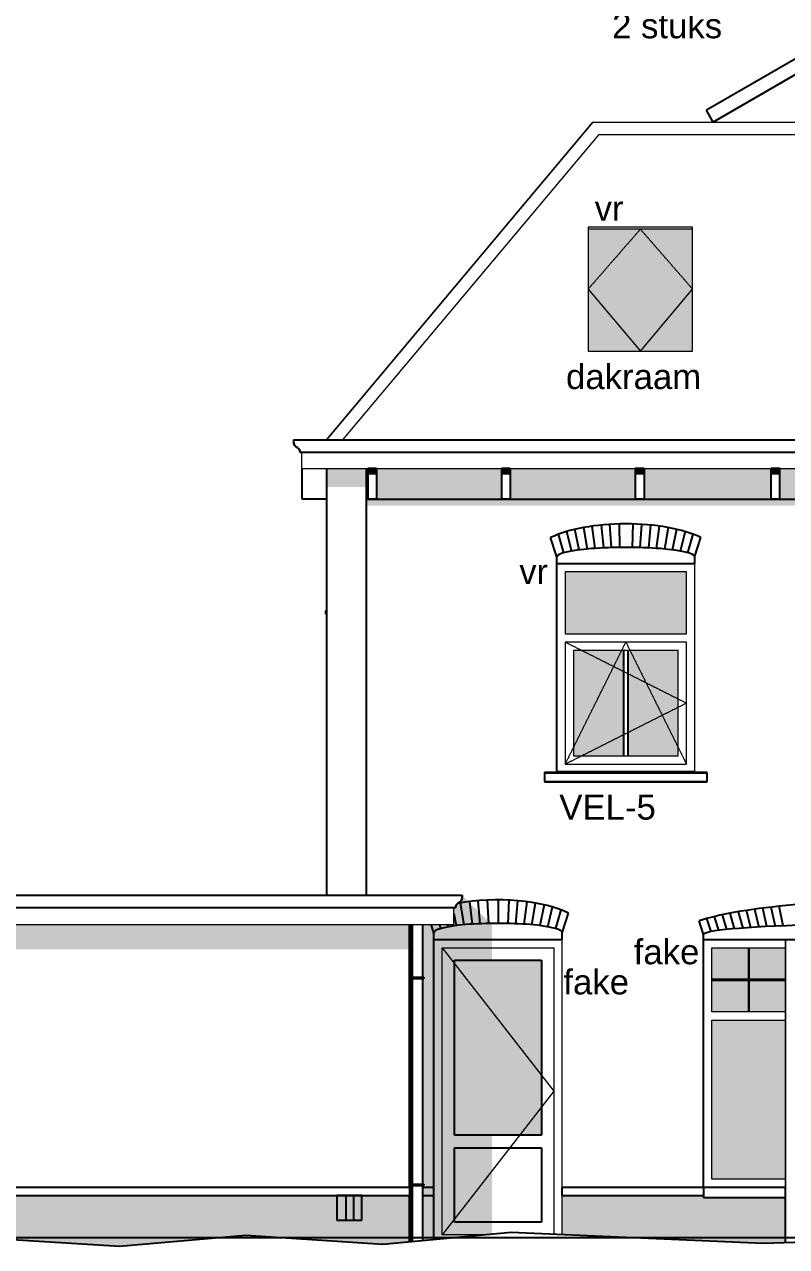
# Model space of a CAD drawing. Header units: millimetres. Extents: x 0 to 59350, y 0 to 29700.
# Drawn here: x 32243 to 35308, y 22266 to 27182 of the extents above; entities that cross this region are included whole.
import ezdxf

# ---------------------------------------------------------------- set-up
doc = ezdxf.new("R2010")
doc.units = ezdxf.units.MM
doc.linetypes.add('PUNKT2_S9', pattern=[1, 0, -1])
doc.linetypes.add('VERDECKT2_S2', pattern=[2.7, 2, -0.7])
doc.layers.add('Standard', color=7, linetype='Continuous', lineweight=25)
doc.styles.add('ARIAL', font='arial.ttf')

msp = doc.modelspace()

# ---------------------------------------------------------------- hatches: boundary and pattern name
at = {"layer": 'Standard', "linetype": 'PUNKT2_S9', "lineweight": 25}
for color, points in [(251, [(34930.5, 25868.5), (34930.5, 26358.4), (34510.5, 26358.4), (34510.5, 25868.5)]), (250, [(33459.5, 25396.4), (33459.5, 25321.4), (33619.5, 25321.4), (33619.5, 25396.4)]), (250, [(33619.5, 25272.9), (36899.5, 25272.9), (36899.5, 25396.4), (36894.5, 25396.4), (36894.5, 25273.4), (36859.5, 25273.4), (36859.5, 25396.4), (36356.8, 25396.4), (36356.8, 25273.4), (36321.8, 25273.4), (36321.8, 25396.4), (35819.1, 25396.4), (35819.1, 25273.4), (35784.1, 25273.4), (35784.1, 25396.4), (35281.4, 25396.4), (35281.4, 25273.4), (35246.4, 25273.4), (35246.4, 25396.4), (34735, 25396.4), (34735, 25273.4), (34700, 25273.4), (34700, 25396.4), (34197.3, 25396.4), (34197.3, 25273.4), (34162.3, 25273.4), (34162.3, 25396.4), (33659.5, 25396.4), (33659.5, 25273.4), (33624.5, 25273.4), (33624.5, 25396.4), (33619.5, 25396.4)]), (250, [(33659.5, 25396.4), (33624.5, 25396.4), (33624.5, 25371.4), (33659.5, 25371.4)]), (250, [(33659.5, 25272.9), (34162.3, 25272.9), (34162.3, 25396.4), (33659.5, 25396.4)]), (250, [(34162.3, 25396.4), (34162.3, 25371.4), (34197.3, 25371.4), (34197.3, 25396.4)]), (250, [(34735, 25396.4), (34700, 25396.4), (34700, 25371.4), (34735, 25371.4)]), (250, [(35246.4, 25371.4), (35281.4, 25371.4), (35281.4, 25396.4), (35246.4, 25396.4)]), (250, [(33619.5, 25246.4), (36899.5, 25246.4), (36899.5, 25272.9), (33619.5, 25272.9)]), (253, [(34418, 24731.4), (34906, 24731.4), (34906, 24979.9), (34418, 24979.9)]), (253, [(34654.5, 24239.9), (34654.5, 24664.4), (34451.5, 24664.4), (34451.5, 24239.9)]), (253, [(34872.5, 24239.9), (34872.5, 24664.4), (34669.5, 24664.4), (34669.5, 24239.9)]), (250, [(33844.6, 23344.2), (33844.6, 22508.8), (33849.8, 22508.8), (33849.8, 22503.6), (33844.6, 22503.6), (33844.6, 22289.5), (34123.6, 22315.8), (34123.6, 23559.4), (34003.1, 23679.9), (34003.1, 23669.9), (34003.1, 23669.6), (34003.1, 23668.7), (34003.1, 23668), (34003, 23667.2), (34002.9, 23666.5), (34002.7, 23665.7), (34002.6, 23664.9), (34002.4, 23664.2), (34002.2, 23663.5), (34002, 23662.7), (34001.7, 23662), (34001.4, 23661.3), (34001.1, 23660.6), (34000.8, 23659.9), (34000.4, 23659.2), (34000, 23658.5), (33999.6, 23657.9), (33999.2, 23657.2), (33998.8, 23656.6), (33998.3, 23656), (33997.8, 23655.4), (33997.3, 23654.8), (33996.8, 23654.2), (33996.3, 23653.7), (33995.7, 23653.1), (33995.1, 23652.6), (33994.5, 23652.1), (33993.9, 23651.7), (33993.3, 23651.2), (33992.6, 23650.8), (33992, 23650.4), (33991.3, 23650), (33990.6, 23649.7), (33989.4, 23649.1), (33988.8, 23648.7), (33988.2, 23648.4), (33987.5, 23648), (33986.9, 23647.5), (33986.2, 23647.1), (33985.6, 23646.6), (33985, 23646.1), (33984.4, 23645.6), (33983.4, 23644.5), (33982.8, 23643.9), (33982.3, 23643.4), (33981.8, 23642.8), (33980.9, 23641.5), (33980.5, 23640.9), (33980.1, 23640.2), (33979.4, 23638.8), (33979.1, 23638.1), (33978.5, 23636.7), (33978.1, 23635.6), (33977.7, 23634.1), (33977.4, 23632.6), (33977.3, 23631.3), (33977.2, 23630.7), (33977.2, 23630.3), (33977.2, 23630), (33977.1, 23628.9), (33969.6, 23628.9), (33969.6, 23562.4), (33844.6, 23562.4), (33844.6, 23349.4), (33849.8, 23349.4), (33849.8, 23344.2)]), (250, [(31794.6, 23562.4), (31794.6, 23462.4), (33794.6, 23462.4), (33794.6, 23562.4)]), (250, [(33794.6, 22503.4), (33804.6, 22503.4), (33804.6, 22503.6), (33799.6, 22503.6), (33799.6, 22508.8), (33804.6, 22508.8), (33804.6, 23344.2), (33799.6, 23344.2), (33799.6, 23349.4), (33804.6, 23349.4), (33804.6, 23562.4), (33794.6, 23562.4)]), (253, [(35155, 23340.2), (35155, 23467.9), (35008, 23467.9), (35008, 23340.2)]), (253, [(35304.5, 23340.2), (35304.5, 23467.9), (35157.5, 23467.9), (35157.5, 23340.2)]), (253, [(34323, 23417.9), (34123.6, 23417.9), (34123.6, 22713.9), (34323, 22713.9)]), (253, [(35155, 23209.9), (35155, 23337.7), (35008, 23337.7), (35008, 23209.9)]), (253, [(35304.5, 23209.9), (35304.5, 23337.7), (35157.5, 23337.7), (35157.5, 23209.9)]), (253, [(35008, 22536.9), (35304.5, 22536.9), (35304.5, 23176.4), (35008, 23176.4)]), (250, [(33134.3, 22310.8), (33684.6, 22274.4), (33804.6, 22285.8), (33804.6, 22471.9), (31794.6, 22471.9), (31794.6, 22279.1), (32129.4, 22297.9), (32625.2, 22266.4)]), (250, [(33795.6, 22471.9), (33804.6, 22471.9), (33804.6, 22503.4), (33795.6, 22503.4)]), (250, [(35214.6, 22278.9), (35304.5, 22281.7), (35304.5, 22463.4), (34974.5, 22463.4), (34974.5, 22471.9), (34406.5, 22471.9), (34406.5, 22314.1)])]:
    msp.add_hatch(color=color, dxfattribs=at).paths.add_polyline_path(points)

# ---------------------------------------------------------------- linework, layer by layer
at = {"layer": 'Standard', "color": 5, "linetype": 'Continuous', "lineweight": -3}
for p, q in [((35461.2, 27111.5), (34985.9, 26837.1)), ((35489.3, 27064.2), (35013.4, 26789.4)), ((35013.4, 26789.4), (34985.9, 26837.1)), ((33326, 25511.4), (33326, 25501.4)), ((33326, 25511.4), (37193, 25511.4)), ((33326, 25511.4), (33326, 25501.4)), ((33326, 25501.4), (33326.1, 25501.1)), ((33326.1, 25501.1), (33326, 25501.4)), ((33326.1, 25501.1), (33326.1, 25500.2)), ((33326.1, 25500.2), (33326.1, 25501.1)), ((33326.1, 25500.2), (33326.1, 25499.5)), ((33326.1, 25499.5), (33326.1, 25500.2)), ((33326.1, 25499.5), (33326.2, 25498.7)), ((33326.2, 25498.7), (33326.1, 25499.5)), ((33326.2, 25498.7), (33326.3, 25498)), ((33326.3, 25498), (33326.2, 25498.7)), ((33326.3, 25498), (33326.4, 25497.2)), ((33326.4, 25497.2), (33326.3, 25498)), ((33326.4, 25497.2), (33326.6, 25496.4)), ((33326.6, 25496.4), (33326.4, 25497.2)), ((33326.6, 25496.4), (33326.8, 25495.7)), ((33326.8, 25495.7), (33326.6, 25496.4)), ((33326.8, 25495.7), (33327, 25495)), ((33327, 25495), (33326.8, 25495.7)), ((33327, 25495), (33327.2, 25494.2)), ((33327.2, 25494.2), (33327, 25495)), ((33327.2, 25494.2), (33327.5, 25493.5)), ((33327.5, 25493.5), (33327.2, 25494.2)), ((33327.5, 25493.5), (33327.8, 25492.8)), ((33327.8, 25492.8), (33327.5, 25493.5)), ((33327.8, 25492.8), (33328.1, 25492.1)), ((33328.1, 25492.1), (33327.8, 25492.8)), ((33328.1, 25492.1), (33328.4, 25491.4)), ((33328.4, 25491.4), (33328.1, 25492.1)), ((33328.4, 25491.4), (33328.8, 25490.7)), ((33328.8, 25490.7), (33328.4, 25491.4)), ((33328.8, 25490.7), (33329.1, 25490)), ((33329.1, 25490), (33328.8, 25490.7)), ((33329.1, 25490), (33329.5, 25489.4)), ((33329.5, 25489.4), (33329.1, 25490)), ((33329.5, 25489.4), (33330, 25488.7)), ((33330, 25488.7), (33329.5, 25489.4)), ((33330, 25488.7), (33330.4, 25488.1)), ((33330.4, 25488.1), (33330, 25488.7)), ((33330.4, 25488.1), (33330.9, 25487.5)), ((33330.9, 25487.5), (33330.4, 25488.1)), ((33330.9, 25487.5), (33331.3, 25486.9)), ((33331.3, 25486.9), (33330.9, 25487.5)), ((33331.3, 25486.9), (33331.9, 25486.3)), ((33331.9, 25486.3), (33331.3, 25486.9)), ((33331.9, 25486.3), (33332.4, 25485.7)), ((33332.4, 25485.7), (33331.9, 25486.3)), ((33332.4, 25485.7), (33332.9, 25485.2)), ((33332.9, 25485.2), (33332.4, 25485.7)), ((33332.9, 25485.2), (33333.5, 25484.6)), ((33333.5, 25484.6), (33332.9, 25485.2)), ((33333.5, 25484.6), (33334.1, 25484.1)), ((33334.1, 25484.1), (33333.5, 25484.6)), ((33334.1, 25484.1), (33334.7, 25483.6)), ((33334.7, 25483.6), (33334.1, 25484.1)), ((33334.7, 25483.6), (33335.3, 25483.2)), ((33335.3, 25483.2), (33334.7, 25483.6)), ((33335.3, 25483.2), (33335.9, 25482.7)), ((33335.9, 25482.7), (33335.3, 25483.2)), ((33335.9, 25482.7), (33336.5, 25482.3)), ((33336.5, 25482.3), (33335.9, 25482.7)), ((33336.5, 25482.3), (33337.2, 25481.9)), ((33337.2, 25481.9), (33336.5, 25482.3)), ((33337.2, 25481.9), (33337.9, 25481.5)), ((33337.9, 25481.5), (33337.2, 25481.9)), ((33337.9, 25481.5), (33338.5, 25481.2)), ((33338.5, 25481.2), (33337.9, 25481.5)), ((33338.5, 25481.2), (33339.7, 25480.6)), ((33339.7, 25480.6), (33338.5, 25481.2)), ((33339.7, 25480.6), (33340.4, 25480.2)), ((33340.4, 25480.2), (33339.7, 25480.6)), ((33340.4, 25480.2), (33341, 25479.9)), ((33341, 25479.9), (33340.4, 25480.2)), ((33341, 25479.9), (33341.7, 25479.5)), ((33341.7, 25479.5), (33341, 25479.9)), ((33341.7, 25479.5), (33342.3, 25479)), ((33342.3, 25479), (33341.7, 25479.5)), ((33342.3, 25479), (33342.9, 25478.6)), ((33342.9, 25478.6), (33342.3, 25479)), ((33342.9, 25478.6), (33343.6, 25478.1)), ((33343.6, 25478.1), (33342.9, 25478.6)), ((33343.6, 25478.1), (33344.2, 25477.6)), ((33344.2, 25477.6), (33343.6, 25478.1)), ((33344.2, 25477.6), (33344.7, 25477.1)), ((33344.7, 25477.1), (33344.2, 25477.6)), ((33344.7, 25477.1), (33345.3, 25476.6)), ((33345.3, 25476.6), (33344.7, 25477.1)), ((33345.3, 25476.6), (33345.8, 25476)), ((33345.8, 25476), (33345.3, 25476.6)), ((33345.8, 25476), (33346.4, 25475.4)), ((33346.4, 25475.4), (33345.8, 25476)), ((33346.4, 25475.4), (33346.9, 25474.9)), ((33346.9, 25474.9), (33346.4, 25475.4)), ((33346.9, 25474.9), (33347.3, 25474.3)), ((33347.3, 25474.3), (33346.9, 25474.9)), ((33347.3, 25474.3), (33347.8, 25473.6)), ((33347.8, 25473.6), (33347.3, 25474.3)), ((33347.8, 25473.6), (33348.2, 25473)), ((33348.2, 25473), (33347.8, 25473.6)), ((33348.2, 25473), (33348.7, 25472.4)), ((33348.7, 25472.4), (33348.2, 25473)), ((33348.7, 25472.4), (33349, 25471.7)), ((33349, 25471.7), (33348.7, 25472.4)), ((33349, 25471.7), (33349.4, 25471)), ((33349.4, 25471), (33349, 25471.7)), ((33349.4, 25471), (33349.8, 25470.3)), ((33349.8, 25470.3), (33349.4, 25471)), ((33349.8, 25470.3), (33350.1, 25469.6)), ((33350.1, 25469.6), (33349.8, 25470.3)), ((33350.1, 25469.6), (33350.4, 25468.9)), ((33350.4, 25468.9), (33350.1, 25469.6)), ((33350.4, 25468.9), (33350.7, 25468.2)), ((33350.7, 25468.2), (33350.4, 25468.9)), ((33350.7, 25468.2), (33350.9, 25467.5)), ((33350.9, 25467.5), (33350.7, 25468.2)), ((33350.9, 25467.5), (33351.2, 25466.7)), ((33351.2, 25466.7), (33350.9, 25467.5)), ((33351.2, 25466.7), (33351.4, 25466)), ((33351.4, 25466), (33351.2, 25466.7)), ((33351.4, 25466), (33351.5, 25465.2)), ((33351.5, 25465.2), (33351.4, 25466)), ((33351.5, 25465.2), (33351.7, 25464.5)), ((33351.7, 25464.5), (33351.5, 25465.2)), ((33351.7, 25464.5), (33351.8, 25463.7)), ((33351.8, 25463.7), (33351.7, 25464.5)), ((33351.8, 25463.7), (33351.9, 25463)), ((33351.9, 25463), (33351.8, 25463.7)), ((33351.9, 25463), (33352, 25462.2)), ((33352, 25462.2), (33351.9, 25463)), ((33352, 25462.2), (33352, 25461.5)), ((33352, 25461.5), (33352, 25462.2)), ((33352, 25461.5), (33352, 25460.4)), ((33352, 25460.4), (33352, 25461.5)), ((37167.1, 25460.4), (33352, 25460.4))]:
    msp.add_line(p, q, dxfattribs=at)
at = {"layer": 'Standard', "color": 34, "linetype": 'Continuous', "lineweight": 18}
for p, q in [((34529.7, 26789.4), (33457.4, 25511.4)), ((33457.4, 25511.4), (34529.7, 26789.4)), ((34529.7, 26789.4), (35989.4, 26789.4)), ((34529.7, 26789.4), (35989.4, 26789.4)), ((37061.7, 25511.4), (33457.4, 25511.4))]:
    msp.add_line(p, q, dxfattribs=at)
at = {"layer": 'Standard', "color": 7, "linetype": 'Continuous', "lineweight": 18}
for p, q in [((34553.1, 26739.4), (33522.6, 25511.4)), ((34553.1, 26739.4), (35966, 26739.4)), ((34510.5, 26117.5), (34720.5, 25868.5)), ((34720.5, 25868.5), (34930.5, 26117.5)), ((33923, 23467.9), (34373, 22891.8)), ((34373, 22891.8), (33923, 22313.9))]:
    msp.add_line(p, q, dxfattribs=at)
at = {"layer": 'Standard', "color": 59, "linetype": 'Continuous', "lineweight": 18}
for p, q in [((34930.5, 26366.5), (34510.5, 26366.5)), ((34510.5, 26366.5), (34510.5, 25868.5)), ((34930.5, 25868.5), (34930.5, 26366.5)), ((34510.5, 25868.5), (34930.5, 25868.5)), ((35304.5, 22503.4), (34974.5, 22503.4)), ((34974.5, 22463.4), (34974.5, 22503.4)), ((35304.5, 22463.4), (35304.5, 22503.4)), ((34974.5, 22463.4), (35304.5, 22463.4))]:
    msp.add_line(p, q, dxfattribs=at)
at = {"layer": 'Standard', "color": 7, "linetype": 'VERDECKT2_S2', "lineweight": 18}
for p, q in [((34720.5, 26358.4), (34510.5, 26117.5)), ((34930.5, 26117.5), (34720.5, 26358.4)), ((34418, 24697.9), (34906, 24452.2)), ((34418, 24206.4), (34662, 24697.9)), ((34662, 24697.9), (34906, 24206.4)), ((34906, 24452.2), (34418, 24206.4))]:
    msp.add_line(p, q, dxfattribs=at)
at = {"layer": 'Standard', "color": 4, "linetype": 'Continuous', "lineweight": 18}
msp.add_line((34930.5, 26358.4), (34510.5, 26358.4), dxfattribs=at)
at = {"layer": 'Standard', "color": 51, "linetype": 'Continuous', "lineweight": 18}
for p, q in [((33359.5, 25396.4), (33359.5, 25460.4)), ((33359.5, 25396.4), (33624.5, 25396.4)), ((33624.5, 25396.4), (33659.5, 25396.4)), ((33659.5, 25396.4), (34162.3, 25396.4)), ((34162.3, 25396.4), (34197.3, 25396.4)), ((34197.3, 25396.4), (34219.5, 25396.4)), ((34219.5, 25396.4), (34700, 25396.4)), ((34700, 25396.4), (34735, 25396.4)), ((34735, 25396.4), (35246.4, 25396.4)), ((35246.4, 25396.4), (35281.4, 25396.4)), ((35281.4, 25396.4), (35784.1, 25396.4)), ((34906, 24979.9), (34418, 24979.9)), ((34418, 24979.9), (34418, 24731.4)), ((34906, 24731.4), (34906, 24979.9)), ((34418, 24731.4), (34906, 24731.4)), ((34906, 24697.9), (34418, 24697.9)), ((34418, 24697.9), (34418, 24206.4)), ((34906, 24206.4), (34906, 24697.9)), ((34872.5, 24664.4), (34451.5, 24664.4)), ((34451.5, 24664.4), (34451.5, 24239.9)), ((34872.5, 24239.9), (34872.5, 24664.4)), ((34451.5, 24239.9), (34872.5, 24239.9)), ((34418, 24206.4), (34906, 24206.4)), ((33969.6, 23562.4), (33969.6, 23628.9)), ((31794.6, 23562.4), (33969.6, 23562.4)), ((35304.5, 23467.9), (35304.5, 23501.4)), ((35304.5, 23501.4), (35304.5, 22503.4)), ((35304.5, 22503.4), (35304.5, 23501.4)), ((33923, 23467.9), (34373, 23467.9)), ((33923, 22313.9), (33923, 23467.9)), ((34373, 23467.9), (34373, 22315.6)), ((35008, 23467.9), (35304.5, 23467.9)), ((35008, 23209.9), (35008, 23467.9)), ((35304.5, 23209.9), (35008, 23209.9)), ((35304.5, 23176.4), (35304.5, 23209.9)), ((35008, 23176.4), (35304.5, 23176.4)), ((35008, 22536.9), (35008, 23176.4)), ((35304.5, 22536.9), (35008, 22536.9)), ((35304.5, 22503.4), (35304.5, 22536.9)), ((34103.7, 22313.9), (33923, 22313.9))]:
    msp.add_line(p, q, dxfattribs=at)
at = {"layer": 'Standard', "color": 7, "linetype": 'Continuous', "lineweight": -3}
for p, q in [((33359.5, 25396.4), (33359.5, 25273.4)), ((33659.5, 25396.4), (33624.5, 25396.4)), ((33624.5, 25396.4), (33624.5, 25273.4)), ((33659.5, 25396.4), (33659.5, 25273.4)), ((34197.3, 25396.4), (34162.3, 25396.4)), ((34162.3, 25396.4), (34162.3, 25273.4)), ((34197.3, 25396.4), (34197.3, 25273.4)), ((34700, 25396.4), (34700, 25273.4)), ((34735, 25396.4), (34700, 25396.4)), ((34735, 25396.4), (34735, 25273.4)), ((35281.4, 25396.4), (35246.4, 25396.4)), ((35246.4, 25273.4), (35246.4, 25396.4)), ((35281.4, 25273.4), (35281.4, 25396.4)), ((33359.5, 25273.4), (33459.5, 25273.4)), ((33624.5, 25273.4), (33659.5, 25273.4)), ((34162.3, 25273.4), (34197.3, 25273.4)), ((34700, 25273.4), (34735, 25273.4)), ((35246.4, 25273.4), (35281.4, 25273.4)), ((34562.3, 25168.3), (34571.6, 25076.5)), ((34604.3, 25077.8), (34598.2, 25171.2)), ((34634.5, 25172.8), (34637.1, 25078.5)), ((34689.6, 25172.8), (34687, 25078.5)), ((34719.8, 25077.8), (34725.9, 25171.2)), ((34761.8, 25168.3), (34752.5, 25076.5)), ((34412.3, 25057.2), (34391.1, 25131.4)), ((34423.8, 25142.4), (34443.2, 25064)), ((34474.8, 25068.7), (34457.4, 25151.3)), ((34491.7, 25158.4), (34506.8, 25072.1)), ((34539.1, 25074.7), (34526.8, 25164)), ((34785, 25074.7), (34797.3, 25164)), ((34832.4, 25158.4), (34817.3, 25072.1)), ((34849.3, 25068.7), (34866.7, 25151.3)), ((34900.3, 25142.4), (34880.9, 25064)), ((34911.8, 25057.2), (34933, 25131.4)), ((34384.5, 25040.6), (34359.6, 25117.8)), ((34939.1, 25042.7), (34963.4, 25118.3)), ((34384.5, 25013.4), (34384.5, 25040.6)), ((34939.5, 25013.4), (34939.5, 25040.6)), ((33454.3, 24823.5), (33454.3, 24811.3)), ((33454.3, 24823.5), (33454.7, 24823.5)), ((33454.3, 24811.3), (33454.7, 24811.3)), ((33454.7, 24823.5), (33455.6, 24823.5)), ((33454.7, 24811.3), (33455.6, 24811.3)), ((33455.6, 24823.5), (33457.1, 24823.5)), ((33455.6, 24811.3), (33457.1, 24811.3)), ((33457.1, 24823.5), (33459.1, 24823.5)), ((33457.1, 24811.3), (33459.1, 24811.3)), ((33459.1, 24823.5), (33459.5, 24823.5)), ((33459.1, 24811.3), (33459.5, 24811.3)), ((34011.6, 23560.7), (33997.3, 23648.2)), ((34032.6, 23653.6), (34043.9, 23563.2)), ((34076.4, 23564.9), (34068.5, 23657.5)), ((34104.8, 23659.9), (34109.2, 23566)), ((34148, 23660.9), (34148, 23566.4)), ((34191.3, 23659.9), (34186.9, 23566)), ((34219.7, 23564.9), (34227.6, 23657.5)), ((34263.5, 23653.6), (34252.2, 23563.2)), ((34284.5, 23560.7), (34298.8, 23648.2)), ((33969.6, 23606.5), (33979.6, 23557.3)), ((34333.5, 23641.2), (34316.5, 23557.3)), ((34348.1, 23552.6), (34367.4, 23632.3)), ((34400.2, 23621.2), (34378.9, 23545.6)), ((34406.5, 23528.6), (34431.9, 23607.3)), ((35049.9, 23601), (35067.4, 23541.8)), ((35099.6, 23544.8), (35081.9, 23607.4)), ((35114.2, 23613.2), (35131.9, 23547.4)), ((35164.3, 23549.7), (35146.7, 23618.3)), ((35179.5, 23623.1), (35196.9, 23551.7)), ((35229.5, 23553.5), (35212.4, 23627.4)), ((35245.5, 23631.4), (35262.2, 23555.1)), ((35294.9, 23556.5), (35278.7, 23635)), ((33804.6, 23349.4), (33804.6, 23562.4)), ((33844.6, 23562.4), (33844.6, 23349.4)), ((33889.5, 23528.6), (33878.7, 23562.4)), ((33912.4, 23562.4), (33917.2, 23545.6)), ((33948, 23552.6), (33945.6, 23562.4)), ((34974.5, 23521.4), (34956.3, 23576.2)), ((34987, 23585.7), (35003.9, 23533.1)), ((35035.4, 23538.1), (35018.2, 23593.9)), ((33889.5, 23501.4), (33889.5, 23528.6)), ((34406.5, 23501.4), (34406.5, 23528.6)), ((34974.5, 23501.4), (34974.5, 23521.4)), ((33799.6, 23349.4), (33799.6, 23344.2)), ((33799.7, 23349.4), (33799.7, 23349.4)), ((33799.7, 23349.4), (33799.8, 23349.4)), ((33799.8, 23349.4), (33800, 23349.4)), ((33800, 23349.4), (33800.2, 23349.4)), ((33800.2, 23349.4), (33800.5, 23349.4)), ((33800.5, 23349.4), (33800.8, 23349.4)), ((33800.8, 23349.4), (33801.1, 23349.4)), ((33801.1, 23349.4), (33801.5, 23349.4)), ((33801.5, 23349.4), (33802, 23349.4)), ((33802, 23349.4), (33802.5, 23349.4)), ((33802.5, 23349.4), (33803, 23349.4)), ((33803, 23349.4), (33803.5, 23349.4)), ((33803.5, 23349.4), (33804.2, 23349.4)), ((33804.2, 23349.4), (33804.8, 23349.4)), ((33804.8, 23349.4), (33805.5, 23349.4)), ((33805.5, 23349.4), (33806.2, 23349.4)), ((33806.2, 23349.4), (33807, 23349.4)), ((33807, 23349.4), (33807.7, 23349.4)), ((33807.7, 23349.4), (33808.6, 23349.4)), ((33808.6, 23349.4), (33809.4, 23349.4)), ((33809.4, 23349.4), (33810.3, 23349.4)), ((33810.3, 23349.4), (33811.2, 23349.4)), ((33811.2, 23349.4), (33812.1, 23349.4)), ((33812.1, 23349.4), (33813.1, 23349.4)), ((33813.1, 23349.4), (33813.5, 23349.4)), ((33813.5, 23344.2), (33813.5, 23349.4)), ((33813.5, 23349.4), (33813.5, 23344.2)), ((33813.5, 23349.4), (33814.1, 23349.4)), ((33814.1, 23349.4), (33815.1, 23349.4)), ((33815.1, 23349.4), (33816.1, 23349.4)), ((33816.1, 23349.4), (33816.7, 23349.4)), ((33816.7, 23349.4), (33817.1, 23349.4)), ((33816.7, 23344.2), (33816.7, 23349.4)), ((33817.1, 23349.4), (33817.7, 23349.4)), ((33817.7, 23349.4), (33817.7, 23344.2)), ((33817.7, 23349.4), (33818.2, 23349.4)), ((33818.2, 23349.4), (33819.2, 23349.4)), ((33819.2, 23349.4), (33819.9, 23349.4)), ((33819.9, 23349.4), (33820.9, 23349.4)), ((33819.9, 23344.2), (33819.9, 23349.4)), ((33820.9, 23349.4), (33824.8, 23349.4)), ((33824.8, 23349.4), (33828.7, 23349.4)), ((33828.7, 23349.4), (33832.6, 23349.4)), ((33832.6, 23349.4), (33836.2, 23349.4)), ((33836.2, 23349.4), (33839.5, 23349.4)), ((33839.5, 23349.4), (33842.5, 23349.4)), ((33842.5, 23349.4), (33845.1, 23349.4)), ((33845.1, 23349.4), (33847.1, 23349.4)), ((33847.1, 23349.4), (33848.6, 23349.4)), ((33848.6, 23349.4), (33849.5, 23349.4)), ((33849.5, 23349.4), (33849.8, 23349.4)), ((33849.8, 23349.4), (33849.8, 23344.2)), ((33799.7, 23344.2), (33799.7, 23344.2)), ((33799.7, 23344.2), (33799.8, 23344.2)), ((33799.8, 23344.2), (33800, 23344.2)), ((33800, 23344.2), (33800.2, 23344.2)), ((33800.2, 23344.2), (33800.5, 23344.2)), ((33800.5, 23344.2), (33800.8, 23344.2)), ((33800.8, 23344.2), (33801.1, 23344.2)), ((33801.1, 23344.2), (33801.5, 23344.2)), ((33801.5, 23344.2), (33802, 23344.2)), ((33802, 23344.2), (33802.5, 23344.2)), ((33802.5, 23344.2), (33803, 23344.2)), ((33803, 23344.2), (33803.5, 23344.2)), ((33803.5, 23344.2), (33804.2, 23344.2)), ((33804.2, 23344.2), (33804.8, 23344.2)), ((33804.6, 22516.8), (33804.6, 23344.2)), ((33804.8, 23344.2), (33805.5, 23344.2)), ((33805.5, 23344.2), (33806.2, 23344.2)), ((33806.2, 23344.2), (33807, 23344.2)), ((33807, 23344.2), (33807.7, 23344.2)), ((33807.7, 23344.2), (33808.6, 23344.2)), ((33808.6, 23344.2), (33809.4, 23344.2)), ((33809.4, 23344.2), (33810.3, 23344.2)), ((33810.3, 23344.2), (33811.2, 23344.2)), ((33811.2, 23344.2), (33812.1, 23344.2)), ((33812.1, 23344.2), (33813.1, 23344.2)), ((33813.1, 23344.2), (33813.5, 23344.2)), ((33813.5, 23344.2), (33814.1, 23344.2)), ((33814.1, 23344.2), (33815.1, 23344.2)), ((33815.1, 23344.2), (33816.1, 23344.2)), ((33816.1, 23344.2), (33816.7, 23344.2)), ((33816.7, 23344.2), (33817.1, 23344.2)), ((33817.1, 23344.2), (33817.7, 23344.2)), ((33817.7, 23344.2), (33818.2, 23344.2)), ((33818.2, 23344.2), (33819.2, 23344.2)), ((33819.2, 23344.2), (33819.9, 23344.2)), ((33819.9, 23344.2), (33820.9, 23344.2)), ((33820.9, 23344.2), (33824.8, 23344.2)), ((33824.8, 23344.2), (33828.7, 23344.2)), ((33828.7, 23344.2), (33832.6, 23344.2)), ((33832.6, 23344.2), (33836.2, 23344.2)), ((33836.2, 23344.2), (33839.5, 23344.2)), ((33839.5, 23344.2), (33842.5, 23344.2)), ((33842.5, 23344.2), (33845.1, 23344.2)), ((33844.6, 23344.2), (33844.6, 22516.8)), ((33845.1, 23344.2), (33847.1, 23344.2)), ((33847.1, 23344.2), (33848.6, 23344.2)), ((33848.6, 23344.2), (33849.5, 23344.2)), ((33849.5, 23344.2), (33849.8, 23344.2)), ((33799.6, 22516.8), (33799.6, 22511.6)), ((33799.7, 22516.8), (33799.7, 22516.8)), ((33799.7, 22516.8), (33799.8, 22516.8)), ((33799.8, 22516.8), (33800, 22516.8)), ((33800, 22516.8), (33800.2, 22516.8)), ((33800.2, 22516.8), (33800.5, 22516.8)), ((33800.5, 22516.8), (33800.8, 22516.8)), ((33800.8, 22516.8), (33801.1, 22516.8)), ((33801.1, 22516.8), (33801.5, 22516.8)), ((33801.5, 22516.8), (33802, 22516.8)), ((33802, 22516.8), (33802.5, 22516.8)), ((33802.5, 22516.8), (33803, 22516.8)), ((33803, 22516.8), (33803.5, 22516.8)), ((33803.5, 22516.8), (33804.2, 22516.8)), ((33804.2, 22516.8), (33804.8, 22516.8)), ((33804.8, 22516.8), (33805.5, 22516.8)), ((33805.5, 22516.8), (33806.2, 22516.8)), ((33806.2, 22516.8), (33807, 22516.8)), ((33807, 22516.8), (33807.7, 22516.8)), ((33807.7, 22516.8), (33808.6, 22516.8)), ((33808.6, 22516.8), (33809.4, 22516.8)), ((33809.4, 22516.8), (33809.7, 22516.8)), ((33809.7, 22516.8), (33810.1, 22516.8)), ((33809.7, 22511.6), (33809.7, 22516.8)), ((33810.1, 22516.8), (33810.8, 22516.8)), ((33810.8, 22516.8), (33810.8, 22511.6)), ((33810.8, 22516.8), (33811.2, 22516.8)), ((33811.2, 22516.8), (33812.1, 22516.8)), ((33812.1, 22516.8), (33812.3, 22516.8)), ((33812.3, 22516.8), (33813.5, 22516.8)), ((33812.3, 22511.6), (33812.3, 22516.8)), ((33813.5, 22516.8), (33817.1, 22516.8)), ((33817.1, 22516.8), (33820.9, 22516.8)), ((33820.9, 22516.8), (33824.8, 22516.8)), ((33824.8, 22516.8), (33828.7, 22516.8)), ((33828.7, 22516.8), (33832.6, 22516.8)), ((33832.6, 22516.8), (33836.2, 22516.8)), ((33836.2, 22516.8), (33839.5, 22516.8)), ((33839.5, 22516.8), (33842.5, 22516.8)), ((33842.5, 22516.8), (33845.1, 22516.8)), ((33845.1, 22516.8), (33847.1, 22516.8)), ((33847.1, 22516.8), (33848.6, 22516.8)), ((33848.6, 22516.8), (33849.5, 22516.8)), ((33849.5, 22516.8), (33849.8, 22516.8)), ((33849.8, 22516.8), (33849.8, 22511.6)), ((33599.8, 22471.9), (33499.8, 22471.9)), ((33499.8, 22471.9), (33499.8, 22371.9)), ((33536.8, 22371.9), (33536.8, 22471.9)), ((33568.3, 22371.9), (33568.3, 22471.9)), ((33599.8, 22371.9), (33599.8, 22471.9)), ((33799.7, 22511.6), (33799.7, 22511.6)), ((33799.7, 22511.6), (33799.8, 22511.6)), ((33799.8, 22511.6), (33800, 22511.6)), ((33800, 22511.6), (33800.2, 22511.6)), ((33800.2, 22511.6), (33800.5, 22511.6)), ((33800.5, 22511.6), (33800.8, 22511.6)), ((33800.8, 22511.6), (33801.1, 22511.6)), ((33801.1, 22511.6), (33801.5, 22511.6)), ((33801.5, 22511.6), (33802, 22511.6)), ((33802, 22511.6), (33802.5, 22511.6)), ((33802.5, 22511.6), (33803, 22511.6)), ((33803, 22511.6), (33803.5, 22511.6)), ((33803.5, 22511.6), (33804.2, 22511.6)), ((33804.2, 22511.6), (33804.8, 22511.6)), ((33804.6, 22285.8), (33804.6, 22511.6)), ((33804.8, 22511.6), (33805.5, 22511.6)), ((33805.5, 22511.6), (33806.2, 22511.6)), ((33806.2, 22511.6), (33807, 22511.6)), ((33807, 22511.6), (33807.7, 22511.6)), ((33807.7, 22511.6), (33808.6, 22511.6)), ((33808.6, 22511.6), (33809.4, 22511.6)), ((33809.4, 22511.6), (33809.7, 22511.6)), ((33809.7, 22511.6), (33810.1, 22511.6)), ((33810.1, 22511.6), (33810.8, 22511.6)), ((33810.8, 22511.6), (33811.2, 22511.6)), ((33811.2, 22511.6), (33812.1, 22511.6)), ((33812.1, 22511.6), (33812.3, 22511.6)), ((33812.3, 22511.6), (33813.5, 22511.6)), ((33813.5, 22511.6), (33817.1, 22511.6)), ((33817.1, 22511.6), (33820.9, 22511.6)), ((33820.9, 22511.6), (33824.8, 22511.6)), ((33824.8, 22511.6), (33828.7, 22511.6)), ((33828.7, 22511.6), (33832.6, 22511.6)), ((33832.6, 22511.6), (33836.2, 22511.6)), ((33836.2, 22511.6), (33839.5, 22511.6)), ((33839.5, 22511.6), (33842.5, 22511.6)), ((33842.5, 22511.6), (33845.1, 22511.6)), ((33844.6, 22511.6), (33844.6, 22289.5)), ((33845.1, 22511.6), (33847.1, 22511.6)), ((33847.1, 22511.6), (33848.6, 22511.6)), ((33848.6, 22511.6), (33849.5, 22511.6)), ((33849.5, 22511.6), (33849.8, 22511.6)), ((33499.8, 22371.9), (33599.8, 22371.9))]:
    msp.add_line(p, q, dxfattribs=at)
at = {"layer": 'Standard', "color": 7, "linetype": 'Continuous', "lineweight": 25}
for p, q in [((33459.5, 23679.9), (33459.5, 25396.4)), ((33619.5, 23679.9), (33619.5, 25396.4)), ((34384.5, 25013.4), (34939.5, 25013.4)), ((34384.5, 24173.1), (34384.5, 25013.4)), ((34334.5, 24173.1), (34334.5, 24135.4)), ((34989.5, 24135.4), (34989.5, 24173.1)), ((34334.5, 24135.4), (34989.5, 24135.4)), ((33889.5, 22293.8), (33889.5, 23501.4)), ((33889.5, 23501.4), (34406.5, 23501.4)), ((34974.5, 22503.4), (34974.5, 23501.4)), ((34974.5, 23501.4), (36684.5, 23501.4)), ((35304.5, 22503.4), (34974.5, 22503.4)), ((34974.5, 22503.4), (34974.5, 22463.4)), ((35304.5, 22281.7), (35304.5, 22503.4)), ((34974.5, 22463.4), (35304.5, 22463.4))]:
    msp.add_line(p, q, dxfattribs=at)
at = {"layer": 'Standard', "color": 36, "linetype": 'Continuous', "lineweight": 18}
for p, q in [((33459.5, 25046.4), (33459.5, 25396.4)), ((33619.5, 25046.4), (33619.5, 25396.4)), ((33459.5, 23679.9), (33459.5, 25046.4)), ((33619.5, 23679.9), (33619.5, 25046.4)), ((34939.5, 25013.4), (34384.5, 25013.4)), ((34384.5, 25013.4), (34384.5, 24173.1)), ((34939.5, 24173.1), (34939.5, 25013.4)), ((33794.6, 22503.4), (33794.6, 23562.4)), ((34406.5, 23501.4), (33889.5, 23501.4)), ((33889.5, 23501.4), (33889.5, 22503.4)), ((34406.5, 22503.4), (34406.5, 23501.4)), ((34974.5, 23501.4), (34974.5, 22503.4)), ((36684.5, 23501.4), (34974.5, 23501.4)), ((33794.6, 22284.8), (33794.6, 22471.9)), ((33889.5, 22471.9), (33889.5, 22293.8)), ((34406.5, 22314.1), (34406.5, 22471.9)), ((35304.5, 22463.4), (35304.5, 22281.7))]:
    msp.add_line(p, q, dxfattribs=at)
at = {"layer": 'Standard', "color": 255, "linetype": 'Continuous', "lineweight": -3}
for p, q in [((33619.5, 25272.9), (36899.5, 25272.9)), ((34323, 22713.9), (33973, 22713.9)), ((33973, 22663.9), (34323, 22663.9))]:
    msp.add_line(p, q, dxfattribs=at)
at = {"layer": 'Standard', "color": 250, "linetype": 'Continuous', "lineweight": -3}
for p, q in [((34654.5, 24239.9), (34654.5, 24664.4)), ((34669.5, 24664.4), (34669.5, 24239.9)), ((35155, 23467.9), (35155, 23340.2)), ((35157.5, 23340.2), (35157.5, 23467.9)), ((35155, 23340.2), (35008, 23340.2)), ((35008, 23337.7), (35155, 23337.7)), ((35155, 23337.7), (35155, 23209.9)), ((35304.5, 23340.2), (35157.5, 23340.2)), ((35157.5, 23209.9), (35157.5, 23337.7)), ((35157.5, 23337.7), (35304.5, 23337.7))]:
    msp.add_line(p, q, dxfattribs=at)
at = {"layer": 'Standard', "color": 117, "linetype": 'Continuous', "lineweight": -3}
for p, q in [((34384.5, 24173.1), (34334.5, 24173.1)), ((34334.5, 24173.1), (34334.5, 24170.4)), ((34334.5, 24170.4), (34334.5, 24135.4)), ((34989.5, 24170.4), (34334.5, 24170.4)), ((34939.5, 24175.4), (34384.5, 24175.4)), ((34989.5, 24173.1), (34939.5, 24173.1)), ((34989.5, 24170.4), (34989.5, 24173.1)), ((34989.5, 24135.4), (34989.5, 24170.4)), ((34989.5, 24135.4), (34334.5, 24135.4)), ((33794.6, 23135.9), (33804.6, 23134.5)), ((33804.6, 23095.9), (33794.6, 23095.9))]:
    msp.add_line(p, q, dxfattribs=at)
at = {"layer": 'Standard', "color": 25, "linetype": 'Continuous', "lineweight": -3}
for p, q in [((31789.1, 23679.9), (34003.1, 23679.9)), ((33982.8, 23643.9), (33983.4, 23644.5)), ((33983.4, 23644.5), (33982.8, 23643.9)), ((33983.4, 23644.5), (33983.9, 23645.1)), ((33983.9, 23645.1), (33983.4, 23644.5)), ((33983.9, 23645.1), (33984.4, 23645.6)), ((33984.4, 23645.6), (33983.9, 23645.1)), ((33984.4, 23645.6), (33985, 23646.1)), ((33985, 23646.1), (33984.4, 23645.6)), ((33985, 23646.1), (33985.6, 23646.6)), ((33985.6, 23646.6), (33985, 23646.1)), ((33985.6, 23646.6), (33986.2, 23647.1)), ((33986.2, 23647.1), (33985.6, 23646.6)), ((33986.2, 23647.1), (33986.9, 23647.5)), ((33986.9, 23647.5), (33986.2, 23647.1)), ((33986.9, 23647.5), (33987.5, 23648)), ((33987.5, 23648), (33986.9, 23647.5)), ((33987.5, 23648), (33988.2, 23648.4)), ((33988.2, 23648.4), (33987.5, 23648)), ((33988.2, 23648.4), (33988.8, 23648.7)), ((33988.8, 23648.7), (33988.2, 23648.4)), ((33988.8, 23648.7), (33989.4, 23649.1)), ((33989.4, 23649.1), (33988.8, 23648.7)), ((33989.4, 23649.1), (33990.6, 23649.7)), ((33990.6, 23649.7), (33989.4, 23649.1)), ((33990.6, 23649.7), (33991.3, 23650)), ((33991.3, 23650), (33990.6, 23649.7)), ((33991.3, 23650), (33992, 23650.4)), ((33992, 23650.4), (33991.3, 23650)), ((33992, 23650.4), (33992.6, 23650.8)), ((33992.6, 23650.8), (33992, 23650.4)), ((33992.6, 23650.8), (33993.3, 23651.2)), ((33993.3, 23651.2), (33992.6, 23650.8)), ((33993.3, 23651.2), (33993.9, 23651.7)), ((33993.9, 23651.7), (33993.3, 23651.2)), ((33993.9, 23651.7), (33994.5, 23652.1)), ((33994.5, 23652.1), (33993.9, 23651.7)), ((33994.5, 23652.1), (33995.1, 23652.6)), ((33995.1, 23652.6), (33994.5, 23652.1)), ((33995.1, 23652.6), (33995.7, 23653.1)), ((33995.7, 23653.1), (33995.1, 23652.6)), ((33995.7, 23653.1), (33996.3, 23653.7)), ((33996.3, 23653.7), (33995.7, 23653.1)), ((33996.3, 23653.7), (33996.8, 23654.2)), ((33996.8, 23654.2), (33996.3, 23653.7)), ((33996.8, 23654.2), (33997.3, 23654.8)), ((33997.3, 23654.8), (33996.8, 23654.2)), ((33997.3, 23654.8), (33997.8, 23655.4)), ((33997.8, 23655.4), (33997.3, 23654.8)), ((33997.8, 23655.4), (33998.3, 23656)), ((33998.3, 23656), (33997.8, 23655.4)), ((33998.3, 23656), (33998.8, 23656.6)), ((33998.8, 23656.6), (33998.3, 23656)), ((33998.8, 23656.6), (33999.2, 23657.2)), ((33999.2, 23657.2), (33998.8, 23656.6)), ((33999.2, 23657.2), (33999.6, 23657.9)), ((33999.6, 23657.9), (33999.2, 23657.2)), ((33999.6, 23657.9), (34000, 23658.5)), ((34000, 23658.5), (33999.6, 23657.9)), ((34000, 23658.5), (34000.4, 23659.2)), ((34000.4, 23659.2), (34000, 23658.5)), ((34000.4, 23659.2), (34000.8, 23659.9)), ((34000.8, 23659.9), (34000.4, 23659.2)), ((34000.8, 23659.9), (34001.1, 23660.6)), ((34001.1, 23660.6), (34000.8, 23659.9)), ((34001.1, 23660.6), (34001.4, 23661.3)), ((34001.4, 23661.3), (34001.1, 23660.6)), ((34001.4, 23661.3), (34001.7, 23662)), ((34001.7, 23662), (34001.4, 23661.3)), ((34001.7, 23662), (34002, 23662.7)), ((34002, 23662.7), (34001.7, 23662)), ((34002, 23662.7), (34002.2, 23663.5)), ((34002.2, 23663.5), (34002, 23662.7)), ((34002.2, 23663.5), (34002.4, 23664.2)), ((34002.4, 23664.2), (34002.2, 23663.5)), ((34002.4, 23664.2), (34002.6, 23664.9)), ((34002.6, 23664.9), (34002.4, 23664.2)), ((34002.6, 23664.9), (34002.7, 23665.7)), ((34002.7, 23665.7), (34002.6, 23664.9)), ((34002.7, 23665.7), (34002.9, 23666.5)), ((34002.9, 23666.5), (34002.7, 23665.7)), ((34002.9, 23666.5), (34003, 23667.2)), ((34003, 23667.2), (34002.9, 23666.5)), ((34003, 23667.2), (34003.1, 23668)), ((34003.1, 23668), (34003, 23667.2)), ((34003.1, 23679.9), (34003.1, 23669.9)), ((34003.1, 23669.9), (34003.1, 23679.9)), ((34003.1, 23669.6), (34003.1, 23669.9)), ((34003.1, 23669.9), (34003.1, 23669.6)), ((34003.1, 23668.7), (34003.1, 23669.6)), ((34003.1, 23669.6), (34003.1, 23668.7)), ((34003.1, 23668), (34003.1, 23668.7)), ((34003.1, 23668.7), (34003.1, 23668)), ((33977.1, 23628.9), (31789.1, 23628.9)), ((33977.1, 23628.9), (33977.2, 23630)), ((33977.2, 23630), (33977.1, 23628.9)), ((33977.2, 23630.7), (33977.3, 23631.5)), ((33977.3, 23631.5), (33977.2, 23630.7)), ((33977.2, 23630), (33977.2, 23630.7)), ((33977.2, 23630.7), (33977.2, 23630)), ((33977.3, 23631.5), (33977.4, 23632.2)), ((33977.4, 23632.2), (33977.3, 23631.5)), ((33977.4, 23632.2), (33977.5, 23633)), ((33977.5, 23633), (33977.4, 23632.2)), ((33977.5, 23633), (33977.6, 23633.7)), ((33977.6, 23633.7), (33977.5, 23633)), ((33977.6, 23633.7), (33977.8, 23634.5)), ((33977.8, 23634.5), (33977.6, 23633.7)), ((33977.8, 23634.5), (33978, 23635.2)), ((33978, 23635.2), (33977.8, 23634.5)), ((33978, 23635.2), (33978.3, 23636)), ((33978.3, 23636), (33978, 23635.2)), ((33978.3, 23636), (33978.5, 23636.7)), ((33978.5, 23636.7), (33978.3, 23636)), ((33978.5, 23636.7), (33978.8, 23637.4)), ((33978.8, 23637.4), (33978.5, 23636.7)), ((33978.8, 23637.4), (33979.1, 23638.1)), ((33979.1, 23638.1), (33978.8, 23637.4)), ((33979.1, 23638.1), (33979.4, 23638.8)), ((33979.4, 23638.8), (33979.1, 23638.1)), ((33979.4, 23638.8), (33979.8, 23639.5)), ((33979.8, 23639.5), (33979.4, 23638.8)), ((33979.8, 23639.5), (33980.1, 23640.2)), ((33980.1, 23640.2), (33979.8, 23639.5)), ((33980.1, 23640.2), (33980.5, 23640.9)), ((33980.5, 23640.9), (33980.1, 23640.2)), ((33980.5, 23640.9), (33980.9, 23641.5)), ((33980.9, 23641.5), (33980.5, 23640.9)), ((33980.9, 23641.5), (33981.4, 23642.1)), ((33981.4, 23642.1), (33980.9, 23641.5)), ((33981.4, 23642.1), (33981.8, 23642.8)), ((33981.8, 23642.8), (33981.4, 23642.1)), ((33981.8, 23642.8), (33982.3, 23643.4)), ((33982.3, 23643.4), (33981.8, 23642.8)), ((33982.3, 23643.4), (33982.8, 23643.9)), ((33982.8, 23643.9), (33982.3, 23643.4)), ((33795.6, 22503.4), (31794.6, 22503.4)), ((31794.6, 22471.9), (33795.6, 22471.9)), ((33804.6, 22503.4), (33795.6, 22503.4)), ((33795.6, 22471.9), (33795.6, 22503.4)), ((33795.6, 22471.9), (33804.6, 22471.9)), ((33889.5, 22503.4), (33844.6, 22503.4)), ((33844.6, 22471.9), (33889.5, 22471.9)), ((33889.5, 22471.9), (33889.5, 22503.4)), ((34974.5, 22503.4), (34406.5, 22503.4)), ((34406.5, 22471.9), (34406.5, 22503.4)), ((34406.5, 22471.9), (34974.5, 22471.9))]:
    msp.add_line(p, q, dxfattribs=at)
at = {"layer": 'Standard', "color": 7, "linetype": 'Continuous', "lineweight": 50}
for p, q in [((33794.6, 22503.4), (33794.6, 23562.4)), ((33795.6, 22503.4), (33794.6, 22503.4)), ((33794.6, 22284.8), (33794.6, 22471.9)), ((33794.6, 22471.9), (33795.6, 22471.9)), ((33795.6, 22471.9), (33795.6, 22503.4))]:
    msp.add_line(p, q, dxfattribs=at)
at = {"layer": 'Standard', "color": 51, "linetype": 'Continuous', "lineweight": -3}
for p, q in [((33973, 23417.9), (34323, 23417.9)), ((33973, 22713.9), (33973, 23417.9)), ((34323, 23417.9), (34323, 22713.9)), ((33973, 22363.9), (33973, 22663.9)), ((34323, 22663.9), (34323, 22363.9)), ((34323, 22363.9), (33973, 22363.9))]:
    msp.add_line(p, q, dxfattribs=at)
at = {"layer": 'Standard', "color": 94, "linetype": 'Continuous', "lineweight": -3}
for p, q in [((34201.2, 22323.1), (33684.6, 22274.4)), ((35214.6, 22278.9), (34201.2, 22323.1)), ((32625.2, 22266.4), (32129.4, 22297.9)), ((33134.3, 22310.8), (32625.2, 22266.4)), ((33684.6, 22274.4), (33134.3, 22310.8)), ((35777.3, 22296.4), (35214.6, 22278.9))]:
    msp.add_line(p, q, dxfattribs=at)
at = {"layer": 'Standard', "color": 7, "linetype": 'VERDECKT2_S2', "lineweight": -3}
msp.add_line((42847, 22301.4), (29672, 22301.4), dxfattribs=at)
at = {"layer": 'Standard', "color": 7, "linetype": 'Continuous', "lineweight": -3}
for centre, major_axis, ratio, start_param, end_param in [((34662, 25040.6), (372, 0), 0.356183, 0.626351, 2.519951), ((34662, 25040.6), (277.5, 0), 0.136937, 0, 3.141593), ((34148, 23528.6), (353, 0), 0.374788, 0.636712, 2.051513), ((35829.5, 23521.4), (949.5, 0), 0.146919, 0.403476, 2.738116), ((34148, 23528.6), (258.5, 0), 0.146228, 0, 3.141593), ((35829.5, 23521.4), (855, 0), 0.052632, 0, 3.141593)]:
    msp.add_ellipse(centre, major_axis=major_axis, ratio=ratio, start_param=start_param, end_param=end_param, dxfattribs=at)

# ---------------------------------------------------------------- texts
at = {"layer": 'Standard', "color": 7, "linetype": 'Continuous', "lineweight": 50, "insert": (34606.7, 27125), "char_height": 100, "width": 493.292, "attachment_point": 7, "style": 'ARIAL'}
msp.add_mtext('\\W1.00;2\\~stuks', dxfattribs=at)
at = {"layer": 'Standard', "color": 7, "linetype": 'Continuous', "lineweight": 18, "char_height": 100, "attachment_point": 7, "style": 'ARIAL'}
for s, insert, width in [('\\W0.99;vr', (34537, 26392.2), 166.186), ('\\W1.00;dakraam', (34421.4, 25714), 596.866), ('\\W0.99;vr', (34233.8, 24931.4), 166.186), ('\\W1.00;VEL-5', (34394.4, 23982.3), 440.077), ('\\W1.00;fake', (34693.7, 23400.5), 314.943), ('\\W1.00;fake', (34410.7, 23279.2), 314.943)]:
    msp.add_mtext(s, dxfattribs=dict(at, insert=insert, width=width))

doc.saveas('drawing.dxf')
